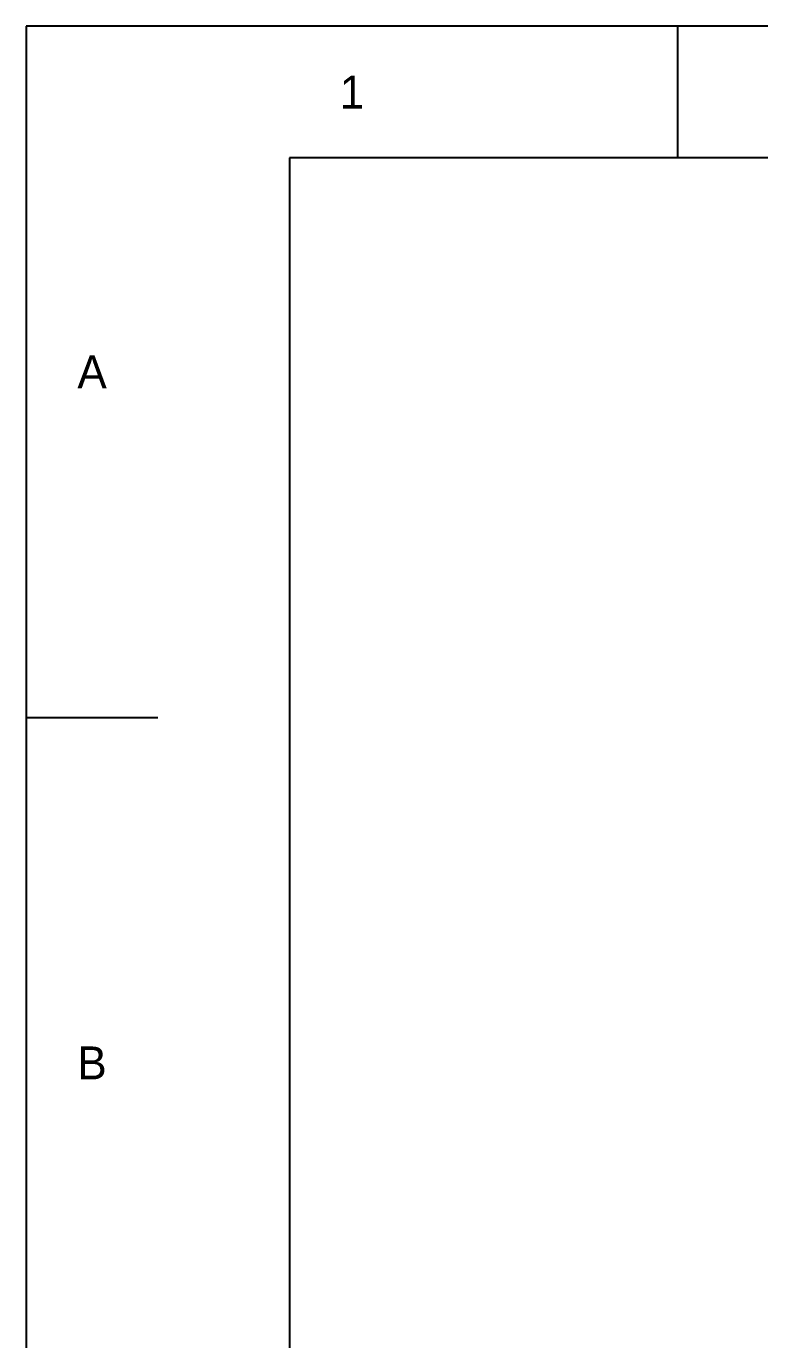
# Model space of a CAD drawing. Extents: x 0 to 297, y 0 to 210.
# Drawn here: x 0 to 55.7, y 110.2 to 210 of the extents above; entities that cross this region are included whole.
import ezdxf
from ezdxf.enums import TextEntityAlignment as Align

# ---------------------------------------------------------------- set-up
doc = ezdxf.new("R2010")
doc.units = 0
for name, color, linetype in [('FINA', 7, 'CONTINUOUS'), ('NORMA', 7, 'CONTINUOUS'), ('TEXTO', 7, 'CONTINUOUS')]:
    doc.layers.add(name, color=color, linetype=linetype)

msp = doc.modelspace()

# ---------------------------------------------------------------- linework, layer by layer
at = {"layer": 'FINA'}
for p, q in [((297, 210), (0, 210)), ((0, 210), (0, 0)), ((49.5, 200), (49.5, 210)), ((0, 157.5), (10, 157.5))]:
    msp.add_line(p, q, dxfattribs=at)
at = {"layer": 'NORMA'}
for p, q in [((287, 200), (20, 200)), ((20, 200), (20, 10))]:
    msp.add_line(p, q, dxfattribs=at)

# ---------------------------------------------------------------- texts
at = {"layer": 'TEXTO'}
for s, p in [('1', (24.75, 205)), ('A', (5, 183.75)), ('B', (5, 131.25))]:
    msp.add_text(s, height=2.5, dxfattribs=at).set_placement(p, align=Align.MIDDLE_CENTER)

doc.saveas('drawing.dxf')
